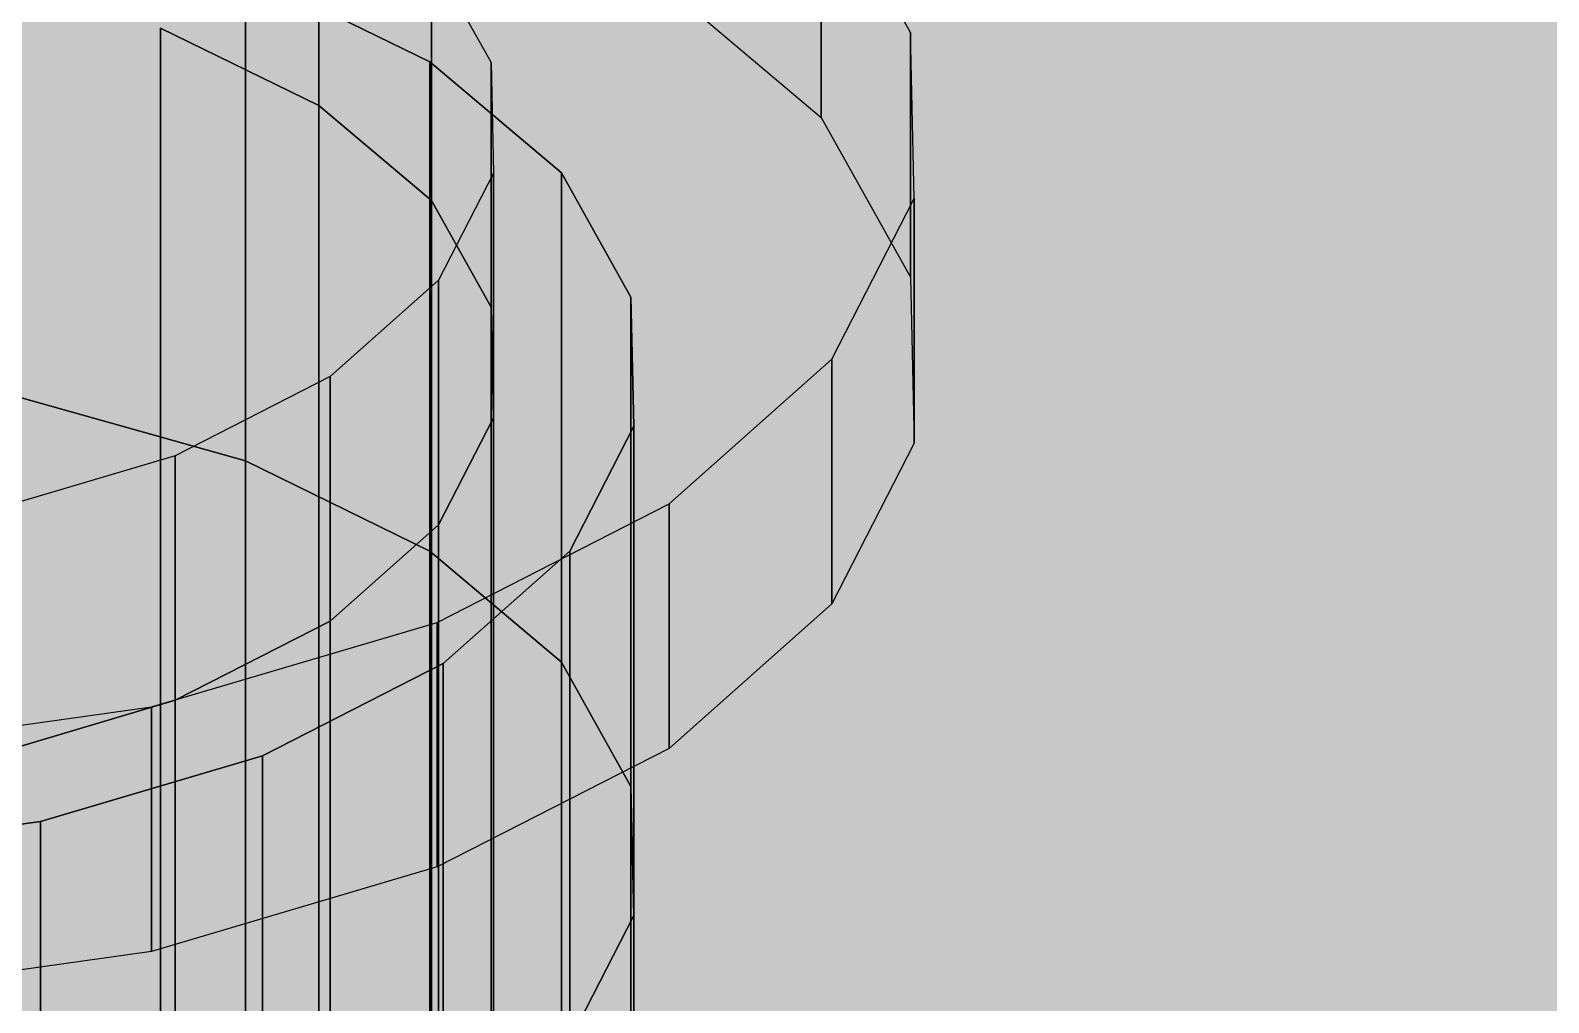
# Model space of a CAD drawing. Header units: millimetres. Extents: x 50 to 612415, y 2 to 4150.
# Drawn here: x 483603.97 to 483620.97, y 2234.84 to 2245.73 of the extents above; entities that cross this region are included whole.
import ezdxf

# ---------------------------------------------------------------- set-up
doc = ezdxf.new("R2010")
doc.units = ezdxf.units.MM
doc.layers.add('HATCH', color=8, linetype='Continuous', lineweight=9)
doc.layers.add('OUTLINE', color=7, linetype='Continuous', lineweight=25)

msp = doc.modelspace()

# ---------------------------------------------------------------- hatches: boundary and pattern name
at = {"layer": 'HATCH', "true_color": 0xccae87}
for points in [[(484760.546, 2053.765), (483394.927, 2320.556), (483606.378, 2246.39)], [(483394.927, 2315.077), (483603.859, 2241.62), (483606.378, 2240.912)], [(483606.378, 2240.912), (483603.859, 2241.62), (483394.927, 2315.077)], [(484760.546, 2048.287), (483394.927, 2315.077), (483606.378, 2240.912)], [(483606.378, 2240.912), (483394.927, 2315.077), (484760.546, 2048.287)], [(483394.927, 2308.229), (483603.859, 2234.772), (483606.378, 2234.064)], [(483606.378, 2234.064), (483603.859, 2234.772), (483394.927, 2308.229)], [(484760.546, 2041.439), (483394.927, 2308.229), (483606.378, 2234.064)], [(483606.378, 2234.064), (483394.927, 2308.229), (484760.546, 2041.439)], [(484758.648, 2037.434), (483394.927, 2305.49), (483606.378, 2231.324)], [(483606.378, 2231.324), (483394.927, 2305.49), (484758.648, 2037.434)], [(484758.174, 2036.433), (483394.927, 2304.805), (483606.378, 2230.64)], [(483606.378, 2230.64), (483394.927, 2304.805), (484758.174, 2036.433)], [(484755.802, 2031.428), (483394.927, 2301.381), (483606.378, 2227.216)], [(483606.378, 2227.216), (483394.927, 2301.381), (484755.802, 2031.428)], [(483606.378, 2221.737), (483394.927, 2295.903), (484752.006, 2023.419)], [(484760.546, 2053.765), (483606.378, 2246.39), (483608.443, 2245.38)], [(484760.546, 2053.765), (483608.443, 2245.38), (483609.916, 2244.136)], [(484760.546, 2053.765), (483609.916, 2244.136), (483610.694, 2242.745)], [(484760.546, 2053.765), (483610.694, 2242.745), (483610.726, 2241.3)], [(484760.546, 2053.765), (483610.726, 2241.3), (483610.009, 2239.9)], [(484760.546, 2048.287), (483606.378, 2240.912), (483608.443, 2239.901)], [(483608.443, 2239.901), (483606.378, 2240.912), (484760.546, 2048.287)], [(483609.916, 2238.658), (483608.443, 2239.901), (484760.546, 2048.287)], [(484760.546, 2048.287), (483608.443, 2239.901), (483609.916, 2238.658)], [(483610.009, 2239.9), (483608.592, 2238.641), (483805.961, 2164.627)], [(483610.009, 2239.9), (483813.252, 2166.786), (483816.142, 2166.802)], [(483610.009, 2239.9), (483816.142, 2166.802), (483818.941, 2166.443)], [(483610.009, 2239.9), (483810.469, 2166.396), (483813.252, 2166.786)], [(483610.009, 2239.9), (483818.941, 2166.443), (483821.46, 2165.734)], [(483610.009, 2239.9), (483807.982, 2165.66), (483810.469, 2166.396)], [(483610.009, 2239.9), (483805.961, 2164.627), (483807.982, 2165.66)], [(484760.546, 2053.765), (483610.009, 2239.9), (483821.46, 2165.734)], [(483804.544, 2163.368), (483608.592, 2238.641), (483606.571, 2237.608)], [(483804.544, 2163.368), (483805.961, 2164.627), (483608.592, 2238.641)], [(484760.546, 2048.287), (483609.916, 2238.658), (483610.694, 2237.266)], [(483610.694, 2237.266), (483609.916, 2238.658), (484760.546, 2048.287)], [(483804.544, 2163.368), (483606.571, 2237.608), (483604.084, 2236.872)], [(484760.546, 2048.287), (483610.694, 2237.266), (483610.726, 2235.821)], [(483610.726, 2235.821), (483610.694, 2237.266), (484760.546, 2048.287)], [(483804.544, 2163.368), (483604.084, 2236.872), (483601.301, 2236.482)], [(483804.544, 2163.368), (483601.301, 2236.482), (483598.411, 2236.467)], [(484760.546, 2048.287), (483610.726, 2235.821), (483610.009, 2234.422)], [(483610.009, 2234.422), (483610.726, 2235.821), (484760.546, 2048.287)]]:
    msp.add_hatch(color=43, dxfattribs=at).paths.add_polyline_path(points)
at = {"layer": 'HATCH', "true_color": 0xb7bcc0}
for points in [[(483594.144, 2248.507), (483597.722, 2249.007), (483612.825, 2244.758)], [(483597.722, 2249.007), (483601.438, 2249.028), (483612.825, 2244.758)], [(483601.438, 2249.028), (483605.037, 2248.566), (483612.825, 2244.758)], [(483603.27, 2246.365), (483594.144, 2248.507), (483612.825, 2244.758)], [(483605.037, 2248.566), (483608.275, 2247.655), (483612.825, 2244.758)], [(483608.275, 2247.655), (483610.931, 2246.356), (483612.825, 2244.758)], [(483605.326, 2238.157), (483613.826, 2245.708), (483612.825, 2247.497)], [(483605.326, 2238.157), (483612.825, 2247.497), (483608.541, 2242.934)], [(483612.825, 2247.497), (483608.461, 2246.565), (483609.129, 2245.372)], [(483612.825, 2247.497), (483609.156, 2244.134), (483608.541, 2242.934)], [(483612.825, 2247.497), (483609.129, 2245.372), (483609.156, 2244.134)], [(483603.859, 2247.099), (483605.429, 2245.758), (483607.199, 2244.891)], [(483610.694, 2242.745), (483606.378, 2246.39), (483603.859, 2247.099)], [(483610.694, 2242.745), (483603.859, 2247.099), (483607.199, 2244.891)], [(483605.429, 2245.758), (483603.27, 2246.365), (483612.825, 2244.758)], [(483610.694, 2242.745), (483608.443, 2245.38), (483606.378, 2246.39)], [(483607.199, 2244.891), (483605.429, 2245.758), (483612.825, 2244.758)], [(483605.326, 2238.157), (483613.867, 2243.85), (483613.826, 2245.708)], [(483610.694, 2242.745), (483609.916, 2244.136), (483608.443, 2245.38)], [(483608.461, 2243.826), (483607.199, 2244.891), (483612.825, 2244.758)], [(483610.694, 2242.745), (483607.199, 2244.891), (483608.461, 2243.826)], [(483612.825, 2244.758), (483613.826, 2242.968), (483605.326, 2235.417)], [(483608.541, 2240.195), (483612.825, 2244.758), (483605.326, 2235.417)], [(483609.129, 2242.633), (483608.461, 2243.826), (483612.825, 2244.758)], [(483608.541, 2240.195), (483609.156, 2241.394), (483612.825, 2244.758)], [(483609.156, 2241.394), (483609.129, 2242.633), (483612.825, 2244.758)], [(483605.326, 2238.157), (483612.944, 2242.05), (483613.867, 2243.85)], [(483610.694, 2242.745), (483608.461, 2243.826), (483609.129, 2242.633)], [(483613.826, 2242.968), (483613.867, 2241.111), (483605.326, 2235.417)], [(483605.326, 2238.157), (483608.541, 2242.934), (483607.326, 2241.855)], [(483606.571, 2237.608), (483610.726, 2241.3), (483610.694, 2242.745)], [(483606.571, 2237.608), (483610.694, 2242.745), (483608.541, 2240.195)], [(483610.694, 2242.745), (483609.156, 2241.394), (483608.541, 2240.195)], [(483610.694, 2242.745), (483609.129, 2242.633), (483609.156, 2241.394)], [(483605.326, 2238.157), (483611.122, 2240.431), (483612.944, 2242.05)], [(483586.646, 2241.906), (483605.326, 2238.157), (483596.201, 2240.298)], [(483586.646, 2241.906), (483601.748, 2237.656), (483605.326, 2238.157)], [(483605.326, 2238.157), (483607.326, 2241.855), (483605.594, 2240.969)], [(483606.571, 2237.608), (483610.009, 2239.9), (483610.726, 2241.3)], [(483605.326, 2238.157), (483605.594, 2240.969), (483603.463, 2240.338)], [(483613.867, 2241.111), (483612.944, 2239.311), (483605.326, 2235.417)], [(483605.326, 2238.157), (483598.6, 2239.991), (483596.201, 2240.298)], [(483605.326, 2238.157), (483603.463, 2240.338), (483601.077, 2240.004)], [(483605.326, 2238.157), (483608.524, 2239.103), (483611.122, 2240.431)], [(483607.326, 2239.115), (483608.541, 2240.195), (483605.326, 2235.417)], [(483606.571, 2237.608), (483608.541, 2240.195), (483607.326, 2239.115)], [(483605.326, 2238.157), (483601.077, 2240.004), (483598.6, 2239.991)], [(483606.571, 2237.608), (483608.592, 2238.641), (483610.009, 2239.9)], [(483612.944, 2239.311), (483611.122, 2237.692), (483605.326, 2235.417)], [(483596.201, 2237.559), (483605.326, 2235.417), (483586.646, 2239.166)], [(483605.326, 2235.417), (483601.748, 2234.917), (483586.646, 2239.166)], [(483605.594, 2238.23), (483607.326, 2239.115), (483605.326, 2235.417)], [(483606.571, 2237.608), (483607.326, 2239.115), (483605.594, 2238.23)], [(483606.571, 2237.608), (483605.594, 2238.23), (483603.463, 2237.599)], [(483603.463, 2237.599), (483605.594, 2238.23), (483605.326, 2235.417)], [(483595.612, 2236.825), (483606.571, 2237.608), (483601.077, 2237.265)], [(483595.612, 2236.825), (483604.084, 2236.872), (483606.571, 2237.608)], [(483606.571, 2237.608), (483603.463, 2237.599), (483601.077, 2237.265)], [(483601.077, 2237.265), (483603.463, 2237.599), (483605.326, 2235.417)], [(483611.122, 2237.692), (483608.524, 2236.364), (483605.326, 2235.417)], [(483596.201, 2237.559), (483598.6, 2237.252), (483605.326, 2235.417)], [(483598.6, 2237.252), (483601.077, 2237.265), (483605.326, 2235.417)], [(483595.612, 2236.825), (483601.301, 2236.482), (483604.084, 2236.872)]]:
    msp.add_hatch(color=9, dxfattribs=at).paths.add_polyline_path(points)
at = {"layer": 'HATCH', "true_color": 0xa9aeb1}
for points in [[(483610.931, 2246.356), (483612.825, 2244.758), (483612.825, 2247.497), (483610.931, 2249.095)], [(483608.461, 2243.826), (483607.199, 2244.891), (483607.199, 2247.631), (483608.461, 2246.565)], [(483608.443, 2223.466), (483609.916, 2222.223), (483609.916, 2244.136), (483608.443, 2245.38)], [(483608.461, 2221.912), (483607.199, 2222.978), (483607.199, 2244.891), (483608.461, 2243.826)]]:
    msp.add_hatch(color=253, dxfattribs=at).paths.add_polyline_path(points)
at = {"layer": 'HATCH', "true_color": 0xabb0b4}
for points in [[(483607.199, 2244.891), (483605.429, 2245.758), (483605.429, 2248.497), (483607.199, 2247.631)], [(483606.378, 2224.476), (483608.443, 2223.466), (483608.443, 2245.38), (483606.378, 2246.39)], [(483607.199, 2222.978), (483605.429, 2223.844), (483605.429, 2245.758), (483607.199, 2244.891)], [(483605.594, 2238.23), (483607.326, 2239.115), (483607.326, 2241.855), (483605.594, 2240.969)], [(483611.122, 2237.692), (483608.524, 2236.364), (483608.524, 2239.103), (483611.122, 2240.431)], [(483605.594, 2216.316), (483607.326, 2217.202), (483607.326, 2239.115), (483605.594, 2238.23)], [(483608.592, 2216.727), (483606.571, 2215.694), (483606.571, 2237.608), (483608.592, 2238.641)]]:
    msp.add_hatch(color=253, dxfattribs=at).paths.add_polyline_path(points)
at = {"layer": 'HATCH', "true_color": 0xa6abae}
for points in [[(483612.825, 2244.758), (483613.826, 2242.968), (483613.826, 2245.708), (483612.825, 2247.497)], [(483609.129, 2242.633), (483608.461, 2243.826), (483608.461, 2246.565), (483609.129, 2245.372)], [(483608.541, 2240.195), (483609.156, 2241.394), (483609.156, 2244.134), (483608.541, 2242.934)], [(483609.916, 2222.223), (483610.694, 2220.831), (483610.694, 2242.745), (483609.916, 2244.136)], [(483609.129, 2220.719), (483608.461, 2221.912), (483608.461, 2243.826), (483609.129, 2242.633)], [(483613.867, 2241.111), (483612.944, 2239.311), (483612.944, 2242.05), (483613.867, 2243.85)], [(483608.541, 2218.281), (483609.156, 2219.481), (483609.156, 2241.394), (483608.541, 2240.195)], [(483610.726, 2219.386), (483610.009, 2217.986), (483610.009, 2239.9), (483610.726, 2241.3)]]:
    msp.add_hatch(color=253, dxfattribs=at).paths.add_polyline_path(points)
at = {"layer": 'HATCH', "true_color": 0xadb2b6}
for points in [[(483603.859, 2225.185), (483606.378, 2224.476), (483606.378, 2246.39), (483603.859, 2247.099)], [(483605.429, 2223.844), (483603.27, 2224.451), (483603.27, 2246.365), (483605.429, 2245.758)], [(483603.463, 2237.599), (483605.594, 2238.23), (483605.594, 2240.969), (483603.463, 2240.338)], [(483608.524, 2236.364), (483605.326, 2235.417), (483605.326, 2238.157), (483608.524, 2239.103)], [(483603.463, 2215.685), (483605.594, 2216.316), (483605.594, 2238.23), (483603.463, 2237.599)], [(483606.571, 2215.694), (483604.084, 2214.958), (483604.084, 2236.872), (483606.571, 2237.608)]]:
    msp.add_hatch(color=253, dxfattribs=at).paths.add_polyline_path(points)
at = {"layer": 'HATCH', "true_color": 0xc1a580}
for points in [[(483606.378, 2240.912), (483603.859, 2241.62), (483603.859, 2247.099), (483606.378, 2246.39)], [(483606.378, 2234.064), (483603.859, 2234.772), (483603.859, 2241.62), (483606.378, 2240.912)]]:
    msp.add_hatch(color=33, dxfattribs=at).paths.add_polyline_path(points)
at = {"layer": 'HATCH', "true_color": 0xbfa37e}
for points in [[(483608.443, 2239.901), (483606.378, 2240.912), (483606.378, 2246.39), (483608.443, 2245.38)], [(483608.443, 2233.053), (483606.378, 2234.064), (483606.378, 2240.912), (483608.443, 2239.901)]]:
    msp.add_hatch(color=33, dxfattribs=at).paths.add_polyline_path(points)
at = {"layer": 'HATCH', "true_color": 0xa3a8ab}
for points in [[(483613.826, 2242.968), (483613.867, 2241.111), (483613.867, 2243.85), (483613.826, 2245.708)], [(483609.156, 2241.394), (483609.129, 2242.633), (483609.129, 2245.372), (483609.156, 2244.134)], [(483610.694, 2220.831), (483610.726, 2219.386), (483610.726, 2241.3), (483610.694, 2242.745)], [(483609.156, 2219.481), (483609.129, 2220.719), (483609.129, 2242.633), (483609.156, 2241.394)]]:
    msp.add_hatch(color=253, dxfattribs=at).paths.add_polyline_path(points)
at = {"layer": 'HATCH', "true_color": 0xbca17d}
for points in [[(483609.916, 2238.658), (483608.443, 2239.901), (483608.443, 2245.38), (483609.916, 2244.136)], [(483609.916, 2231.81), (483608.443, 2233.053), (483608.443, 2239.901), (483609.916, 2238.658)]]:
    msp.add_hatch(color=33, dxfattribs=at).paths.add_polyline_path(points)
at = {"layer": 'HATCH', "true_color": 0xb99e7a}
for points in [[(483610.694, 2237.266), (483609.916, 2238.658), (483609.916, 2244.136), (483610.694, 2242.745)], [(483610.009, 2234.422), (483610.726, 2235.821), (483610.726, 2241.3), (483610.009, 2239.9)], [(483610.694, 2230.418), (483609.916, 2231.81), (483609.916, 2238.658), (483610.694, 2237.266)], [(483610.009, 2227.574), (483610.726, 2228.973), (483610.726, 2235.821), (483610.009, 2234.422)]]:
    msp.add_hatch(color=33, dxfattribs=at).paths.add_polyline_path(points)
at = {"layer": 'HATCH', "true_color": 0xa8aeb1}
for points in [[(483607.326, 2239.115), (483608.541, 2240.195), (483608.541, 2242.934), (483607.326, 2241.855)], [(483612.944, 2239.311), (483611.122, 2237.692), (483611.122, 2240.431), (483612.944, 2242.05)], [(483607.326, 2217.202), (483608.541, 2218.281), (483608.541, 2240.195), (483607.326, 2239.115)], [(483610.009, 2217.986), (483608.592, 2216.727), (483608.592, 2238.641), (483610.009, 2239.9)]]:
    msp.add_hatch(color=253, dxfattribs=at).paths.add_polyline_path(points)
at = {"layer": 'HATCH', "true_color": 0xb69b78}
for points in [[(483610.726, 2235.821), (483610.694, 2237.266), (483610.694, 2242.745), (483610.726, 2241.3)], [(483610.726, 2228.973), (483610.694, 2230.418), (483610.694, 2237.266), (483610.726, 2235.821)]]:
    msp.add_hatch(color=33, dxfattribs=at).paths.add_polyline_path(points)
at = {"layer": 'HATCH', "true_color": 0xbca07c}
msp.add_hatch(color=33, dxfattribs=at).paths.add_polyline_path([(483608.592, 2233.162), (483610.009, 2234.422), (483610.009, 2239.9), (483608.592, 2238.641)])
at = {"layer": 'HATCH', "true_color": 0xbea37e}
msp.add_hatch(color=33, dxfattribs=at).paths.add_polyline_path([(483606.571, 2232.13), (483608.592, 2233.162), (483608.592, 2238.641), (483606.571, 2237.608)])
at = {"layer": 'HATCH', "true_color": 0xaeb3b7}
for points in [[(483605.326, 2235.417), (483601.748, 2234.917), (483601.748, 2237.656), (483605.326, 2238.157)], [(483604.084, 2214.958), (483601.301, 2214.569), (483601.301, 2236.482), (483604.084, 2236.872)]]:
    msp.add_hatch(color=253, dxfattribs=at).paths.add_polyline_path(points)
at = {"layer": 'HATCH', "true_color": 0xc0a480}
msp.add_hatch(color=33, dxfattribs=at).paths.add_polyline_path([(483604.084, 2231.393), (483606.571, 2232.13), (483606.571, 2237.608), (483604.084, 2236.872)])
at = {"layer": 'HATCH', "true_color": 0xc2a680}
msp.add_hatch(color=43, dxfattribs=at).paths.add_polyline_path([(483601.301, 2231.004), (483604.084, 2231.393), (483604.084, 2236.872), (483601.301, 2236.482)])

# ---------------------------------------------------------------- linework, layer by layer
at = {"layer": 'OUTLINE', "color": 139, "true_color": 0x42544a}
for p, q in [((483607.199, 2247.631), (483607.199, 2244.891)), ((483607.199, 2244.891), (483607.199, 2247.631)), ((483612.825, 2244.758), (483612.825, 2247.497)), ((483613.826, 2245.708), (483612.825, 2247.497)), ((483612.825, 2247.497), (483612.825, 2244.758)), ((483613.826, 2245.708), (483612.825, 2247.497)), ((483608.461, 2246.565), (483608.461, 2243.826)), ((483608.461, 2246.565), (483609.129, 2245.372)), ((483608.461, 2243.826), (483608.461, 2246.565)), ((483608.461, 2246.565), (483609.129, 2245.372)), ((483606.378, 2224.476), (483606.378, 2246.39)), ((483608.443, 2245.38), (483606.378, 2246.39)), ((483606.378, 2246.39), (483606.378, 2224.476)), ((483606.378, 2246.39), (483606.378, 2240.912)), ((483606.378, 2240.912), (483606.378, 2246.39)), ((483606.378, 2246.39), (483608.443, 2245.38)), ((483608.443, 2245.38), (483606.378, 2246.39)), ((483606.378, 2246.39), (483608.443, 2245.38)), ((483610.931, 2246.356), (483612.825, 2244.758)), ((483610.931, 2246.356), (483612.825, 2244.758)), ((483605.429, 2245.758), (483605.429, 2223.844)), ((483605.429, 2223.844), (483605.429, 2245.758)), ((483605.429, 2245.758), (483607.199, 2244.891)), ((483605.429, 2245.758), (483607.199, 2244.891)), ((483607.199, 2244.891), (483605.429, 2245.758)), ((483607.199, 2244.891), (483605.429, 2245.758)), ((483613.826, 2242.968), (483613.826, 2245.708)), ((483613.867, 2243.85), (483613.826, 2245.708)), ((483613.826, 2245.708), (483613.826, 2242.968)), ((483613.867, 2243.85), (483613.826, 2245.708)), ((483608.443, 2223.466), (483608.443, 2245.38)), ((483609.916, 2244.136), (483608.443, 2245.38)), ((483608.443, 2245.38), (483608.443, 2223.466)), ((483608.443, 2245.38), (483608.443, 2239.901)), ((483608.443, 2239.901), (483608.443, 2245.38)), ((483608.443, 2245.38), (483609.916, 2244.136)), ((483609.916, 2244.136), (483608.443, 2245.38)), ((483608.443, 2245.38), (483609.916, 2244.136)), ((483609.129, 2245.372), (483609.129, 2242.633)), ((483609.129, 2245.372), (483609.156, 2244.134)), ((483609.129, 2242.633), (483609.129, 2245.372)), ((483609.129, 2245.372), (483609.156, 2244.134)), ((483607.199, 2244.891), (483607.199, 2222.978)), ((483607.199, 2222.978), (483607.199, 2244.891)), ((483607.199, 2244.891), (483608.461, 2243.826)), ((483608.461, 2243.826), (483607.199, 2244.891)), ((483608.461, 2243.826), (483607.199, 2244.891)), ((483607.199, 2244.891), (483608.461, 2243.826)), ((483612.825, 2244.758), (483613.826, 2242.968)), ((483612.825, 2244.758), (483613.826, 2242.968)), ((483609.156, 2244.134), (483608.541, 2242.934)), ((483609.156, 2244.134), (483608.541, 2242.934)), ((483609.156, 2244.134), (483609.156, 2241.394)), ((483609.156, 2241.394), (483609.156, 2244.134)), ((483609.916, 2222.223), (483609.916, 2244.136)), ((483610.694, 2242.745), (483609.916, 2244.136)), ((483609.916, 2244.136), (483609.916, 2222.223)), ((483609.916, 2244.136), (483609.916, 2238.658)), ((483609.916, 2238.658), (483609.916, 2244.136)), ((483609.916, 2244.136), (483610.694, 2242.745)), ((483610.694, 2242.745), (483609.916, 2244.136)), ((483609.916, 2244.136), (483610.694, 2242.745)), ((483608.461, 2243.826), (483608.461, 2221.912)), ((483608.461, 2221.912), (483608.461, 2243.826)), ((483608.461, 2243.826), (483609.129, 2242.633)), ((483609.129, 2242.633), (483608.461, 2243.826)), ((483608.461, 2243.826), (483609.129, 2242.633)), ((483609.129, 2242.633), (483608.461, 2243.826)), ((483612.944, 2242.05), (483613.867, 2243.85)), ((483612.944, 2242.05), (483613.867, 2243.85)), ((483613.867, 2241.111), (483613.867, 2243.85)), ((483613.867, 2243.85), (483613.867, 2241.111)), ((483608.541, 2242.934), (483607.326, 2241.855)), ((483608.541, 2242.934), (483607.326, 2241.855)), ((483608.541, 2242.934), (483608.541, 2240.195)), ((483608.541, 2240.195), (483608.541, 2242.934)), ((483613.826, 2242.968), (483613.867, 2241.111)), ((483613.826, 2242.968), (483613.867, 2241.111)), ((483610.694, 2220.831), (483610.694, 2242.745)), ((483610.726, 2241.3), (483610.694, 2242.745)), ((483610.694, 2242.745), (483610.694, 2220.831)), ((483610.694, 2242.745), (483610.694, 2237.266)), ((483610.694, 2237.266), (483610.694, 2242.745)), ((483610.694, 2242.745), (483610.726, 2241.3)), ((483610.726, 2241.3), (483610.694, 2242.745)), ((483610.694, 2242.745), (483610.726, 2241.3)), ((483609.129, 2242.633), (483609.129, 2220.719)), ((483609.129, 2220.719), (483609.129, 2242.633)), ((483609.129, 2242.633), (483609.156, 2241.394)), ((483609.156, 2241.394), (483609.129, 2242.633)), ((483609.129, 2242.633), (483609.156, 2241.394)), ((483609.156, 2241.394), (483609.129, 2242.633)), ((483611.122, 2240.431), (483612.944, 2242.05)), ((483611.122, 2240.431), (483612.944, 2242.05)), ((483612.944, 2239.311), (483612.944, 2242.05)), ((483612.944, 2242.05), (483612.944, 2239.311)), ((483607.326, 2241.855), (483605.594, 2240.969)), ((483607.326, 2241.855), (483605.594, 2240.969)), ((483607.326, 2241.855), (483607.326, 2239.115)), ((483607.326, 2239.115), (483607.326, 2241.855)), ((483603.859, 2241.62), (483606.378, 2240.912)), ((483606.378, 2240.912), (483603.859, 2241.62)), ((483603.859, 2241.62), (483606.378, 2240.912)), ((483606.378, 2240.912), (483603.859, 2241.62)), ((483609.156, 2241.394), (483608.541, 2240.195)), ((483608.541, 2240.195), (483609.156, 2241.394)), ((483609.156, 2241.394), (483608.541, 2240.195)), ((483608.541, 2240.195), (483609.156, 2241.394)), ((483609.156, 2241.394), (483609.156, 2219.481)), ((483609.156, 2219.481), (483609.156, 2241.394)), ((483610.009, 2239.9), (483610.726, 2241.3)), ((483610.726, 2241.3), (483610.009, 2239.9)), ((483610.009, 2239.9), (483610.726, 2241.3)), ((483610.726, 2241.3), (483610.009, 2239.9)), ((483610.726, 2219.386), (483610.726, 2241.3)), ((483610.726, 2241.3), (483610.726, 2219.386)), ((483610.726, 2241.3), (483610.726, 2235.821)), ((483610.726, 2235.821), (483610.726, 2241.3)), ((483605.594, 2240.969), (483603.463, 2240.338)), ((483605.594, 2240.969), (483603.463, 2240.338)), ((483605.594, 2240.969), (483605.594, 2238.23)), ((483605.594, 2238.23), (483605.594, 2240.969)), ((483613.867, 2241.111), (483612.944, 2239.311)), ((483613.867, 2241.111), (483612.944, 2239.311)), ((483606.378, 2240.912), (483606.378, 2234.064)), ((483606.378, 2234.064), (483606.378, 2240.912)), ((483606.378, 2240.912), (483608.443, 2239.901)), ((483608.443, 2239.901), (483606.378, 2240.912)), ((483606.378, 2240.912), (483608.443, 2239.901)), ((483608.443, 2239.901), (483606.378, 2240.912)), ((483608.524, 2239.103), (483611.122, 2240.431)), ((483608.524, 2239.103), (483611.122, 2240.431)), ((483611.122, 2237.692), (483611.122, 2240.431)), ((483611.122, 2240.431), (483611.122, 2237.692)), ((483608.541, 2240.195), (483607.326, 2239.115)), ((483607.326, 2239.115), (483608.541, 2240.195)), ((483608.541, 2240.195), (483607.326, 2239.115)), ((483607.326, 2239.115), (483608.541, 2240.195)), ((483608.541, 2240.195), (483608.541, 2218.281)), ((483608.541, 2218.281), (483608.541, 2240.195)), ((483608.443, 2239.901), (483608.443, 2233.053)), ((483608.443, 2233.053), (483608.443, 2239.901)), ((483608.443, 2239.901), (483609.916, 2238.658)), ((483609.916, 2238.658), (483608.443, 2239.901)), ((483609.916, 2238.658), (483608.443, 2239.901)), ((483608.443, 2239.901), (483609.916, 2238.658)), ((483608.592, 2238.641), (483610.009, 2239.9)), ((483610.009, 2239.9), (483608.592, 2238.641)), ((483608.592, 2238.641), (483610.009, 2239.9)), ((483610.009, 2239.9), (483608.592, 2238.641)), ((483610.009, 2217.986), (483610.009, 2239.9)), ((483610.009, 2239.9), (483610.009, 2217.986)), ((483610.009, 2239.9), (483610.009, 2234.422)), ((483610.009, 2234.422), (483610.009, 2239.9)), ((483612.944, 2239.311), (483611.122, 2237.692)), ((483612.944, 2239.311), (483611.122, 2237.692)), ((483605.326, 2238.157), (483608.524, 2239.103)), ((483605.326, 2238.157), (483608.524, 2239.103)), ((483607.326, 2239.115), (483605.594, 2238.23)), ((483607.326, 2239.115), (483605.594, 2238.23)), ((483605.594, 2238.23), (483607.326, 2239.115)), ((483605.594, 2238.23), (483607.326, 2239.115)), ((483607.326, 2239.115), (483607.326, 2217.202)), ((483607.326, 2217.202), (483607.326, 2239.115)), ((483608.524, 2236.364), (483608.524, 2239.103)), ((483608.524, 2239.103), (483608.524, 2236.364)), ((483606.571, 2237.608), (483608.592, 2238.641)), ((483608.592, 2238.641), (483606.571, 2237.608)), ((483606.571, 2237.608), (483608.592, 2238.641)), ((483608.592, 2238.641), (483606.571, 2237.608)), ((483608.592, 2216.727), (483608.592, 2238.641)), ((483608.592, 2238.641), (483608.592, 2216.727)), ((483608.592, 2238.641), (483608.592, 2233.162)), ((483608.592, 2233.162), (483608.592, 2238.641)), ((483609.916, 2238.658), (483609.916, 2231.81)), ((483609.916, 2231.81), (483609.916, 2238.658)), ((483609.916, 2238.658), (483610.694, 2237.266)), ((483610.694, 2237.266), (483609.916, 2238.658)), ((483609.916, 2238.658), (483610.694, 2237.266)), ((483610.694, 2237.266), (483609.916, 2238.658)), ((483601.748, 2237.656), (483605.326, 2238.157)), ((483601.748, 2237.656), (483605.326, 2238.157)), ((483605.594, 2238.23), (483603.463, 2237.599)), ((483605.594, 2238.23), (483603.463, 2237.599)), ((483603.463, 2237.599), (483605.594, 2238.23)), ((483603.463, 2237.599), (483605.594, 2238.23)), ((483605.326, 2235.417), (483605.326, 2238.157)), ((483605.326, 2238.157), (483605.326, 2235.417)), ((483605.594, 2238.23), (483605.594, 2216.316)), ((483605.594, 2216.316), (483605.594, 2238.23)), ((483604.084, 2236.872), (483606.571, 2237.608)), ((483606.571, 2237.608), (483604.084, 2236.872)), ((483604.084, 2236.872), (483606.571, 2237.608)), ((483606.571, 2237.608), (483604.084, 2236.872)), ((483606.571, 2215.694), (483606.571, 2237.608)), ((483606.571, 2237.608), (483606.571, 2215.694)), ((483606.571, 2237.608), (483606.571, 2232.13)), ((483606.571, 2232.13), (483606.571, 2237.608)), ((483611.122, 2237.692), (483608.524, 2236.364)), ((483611.122, 2237.692), (483608.524, 2236.364)), ((483610.694, 2237.266), (483610.694, 2230.418)), ((483610.694, 2230.418), (483610.694, 2237.266)), ((483610.694, 2237.266), (483610.726, 2235.821)), ((483610.726, 2235.821), (483610.694, 2237.266)), ((483610.694, 2237.266), (483610.726, 2235.821)), ((483610.726, 2235.821), (483610.694, 2237.266)), ((483601.301, 2236.482), (483604.084, 2236.872)), ((483604.084, 2236.872), (483601.301, 2236.482)), ((483601.301, 2236.482), (483604.084, 2236.872)), ((483604.084, 2236.872), (483601.301, 2236.482)), ((483604.084, 2214.958), (483604.084, 2236.872)), ((483604.084, 2236.872), (483604.084, 2214.958)), ((483604.084, 2236.872), (483604.084, 2231.393)), ((483604.084, 2231.393), (483604.084, 2236.872)), ((483608.524, 2236.364), (483605.326, 2235.417)), ((483608.524, 2236.364), (483605.326, 2235.417)), ((483610.726, 2235.821), (483610.009, 2234.422)), ((483610.009, 2234.422), (483610.726, 2235.821)), ((483610.726, 2235.821), (483610.009, 2234.422)), ((483610.009, 2234.422), (483610.726, 2235.821)), ((483610.726, 2235.821), (483610.726, 2228.973)), ((483610.726, 2228.973), (483610.726, 2235.821)), ((483605.326, 2235.417), (483601.748, 2234.917)), ((483605.326, 2235.417), (483601.748, 2234.917))]:
    msp.add_line(p, q, dxfattribs=at)

doc.saveas('drawing.dxf')
